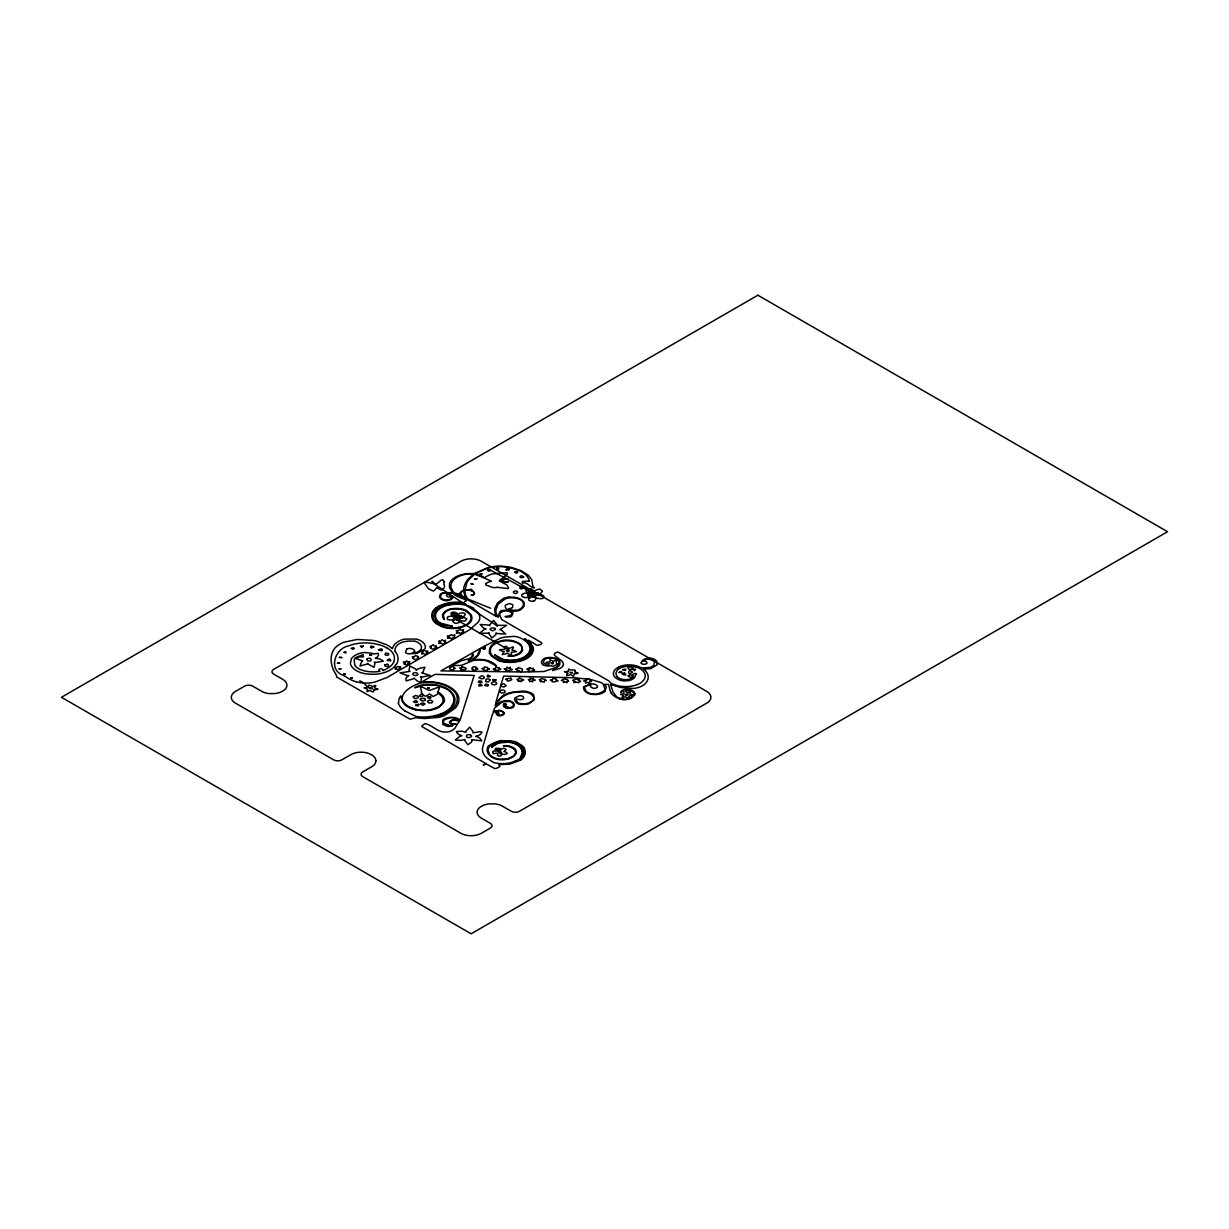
<?xml version="1.0" encoding="UTF-8"?>
<svg xmlns="http://www.w3.org/2000/svg" width="1229" height="1229" viewBox="0 0 1229 1229"><rect width="100%" height="100%" fill="white"/><g stroke="black" fill="none" stroke-linecap="round" stroke-linejoin="round"><path stroke-width="1.5" d="M460.168 719.687L474.179 675.412L434.882 674.368L421.486 682.156A30.433 17.575 0 0 1 441.18 683.447A32.015 18.481 0 0 1 457.925 694.984A28.866 16.668 0 0 1 458.448 702.481M458.509 702.481L457.495 704.939A36.855 21.277 0 0 1 455.344 708.058L444.806 715.386A23.658 13.657 0 0 1 438.692 717.398L424.865 718.489M522.678 650.433L521.311 645.348A13.058 7.543 0 0 0 518.853 643.059L513.63 640.923A17.652 10.185 0 0 0 503.552 640.232L496.101 642.291M533.54 699.808L533.616 697.012L530.928 693.74M437.739 692.065L439.46 688.086A3.457 1.997 0 0 0 439.076 687.564A6.483 3.748 0 0 0 437.278 687.656L429.182 690.498L422.668 687.272A7.604 4.394 0 0 0 420.671 687.011A5.638 3.257 0 0 0 420.518 687.579L421.624 691.958A5.193 2.996 0 0 1 421.301 692.864L423.068 694.677C419.903 693.033 417.63 697.55 422.53 696.52L422.837 695.061L426.14 696.275L429.551 693.924L433.238 696.551L437.309 694.216A11.46 6.606 0 0 0 438.031 692.741L442.363 696.874M421.486 649.219L417.338 652.322L412.376 652.937L414.572 651.447A2.105 1.214 0 0 0 414.634 650.955L414.572 650.786A5.008 2.888 0 0 0 406.968 648.866M406.86 648.774L405.462 652.2A3.334 1.92 0 0 0 406.384 653.121L406.599 653.244A5.822 3.364 0 0 0 408.474 653.828L416.938 653.321L424.389 649.48A11.921 6.882 0 0 0 425.372 646.254L424.189 643.581A15.654 9.033 0 0 0 416.293 639.034L404.049 639.141A20.54 11.86 0 0 0 392.497 648.589M604.883 691.22L606.235 687.364A13.98 8.065 0 0 0 604.699 684.384L608.585 684.369L610.168 690.744A50.589 29.204 0 0 0 611.166 692.833M436.003 609.277L443.869 604.868M498.221 660.403L491.661 656.271L489.342 653.137L490.509 652.153A17.114 9.878 0 0 1 501.678 641.277A15.7 9.064 0 0 1 519.882 644.703M451.012 710.393L440.351 715.785A22.429 12.951 0 0 1 434.283 717.075M436.28 607.679L438.661 606.174M507.562 649.895L506.179 650.848L507.884 651.554A1.951 1.121 0 0 0 508.698 651.6L509.221 650.141L453.163 617.772M583.898 686.673L590.55 683.938M520.405 760.244L509.666 764.177L498.575 764.607L499.957 766.266A10.723 6.191 0 0 1 499.251 766.973L496.347 768.432A2.98 1.721 0 0 1 494.473 768.432L486.361 763.977L483.181 764.914L486.254 763.793L422.085 726.708A2.596 1.506 0 0 1 421.916 725.847L424.973 723.635C432.224 724.818 437.555 732.684 445.758 732.023A7.958 4.593 0 0 0 449.86 731.47A18.435 10.646 0 0 0 454.93 728.244L459.185 721.346L455.114 720.102L451.826 720.624A2.581 1.49 0 0 0 450.92 721.269L450.92 722.929A7.297 4.209 0 0 0 451.611 723.835L456.036 723.958A3.011 1.736 0 0 1 455.16 724.342L451.919 724.618L449.783 723.051A3.472 2.012 0 0 1 449.491 722.406A4.716 2.719 0 0 1 451.012 720.593L451.442 720.363A5.884 3.395 0 0 1 453.593 719.748L454.177 719.687A4.855 2.811 0 0 1 456.527 719.81L459.646 720.931A6.575 3.795 0 0 0 458.279 719.411L454.346 717.997A10.278 5.93 0 0 0 449.522 717.859L444.237 719.856A5.024 2.904 0 0 0 443.715 720.747C441.411 725.141 451.197 724.127 447.986 725.586L452.856 725.54A8.542 4.931 0 0 1 447.54 726.462L442.824 724.419L442.824 720.086A6.237 3.595 0 0 1 443.73 719.211A10.431 6.022 0 0 1 459.846 719.825M499.542 702.45L496.823 704.171A20.371 11.768 0 0 0 495.241 705.63L496.07 703.311A2.489 1.444 0 0 1 496.823 702.896L495.702 703.049L500.879 685.229L501.647 686.535L504.013 686.934L506.225 685.767L504.028 683.938A1.905 1.106 0 0 0 503.276 683.908L500.94 684.753L503.66 676.073L575.602 677.809L590.12 679.422L586.187 679.176L586.571 680.298L583.729 680.866L585.818 681.481L585.45 683.124L587.431 682.31L589.137 683.462L589.643 681.911L591.487 681.465A2.458 1.413 0 0 0 590.949 681.004L590.089 680.666L590.703 679.468L601.273 682.663A12.689 7.328 0 0 1 603.101 683.892L604.868 688.686A9.571 5.53 0 0 1 603.209 691.451L597.617 693.955A7.82 4.517 0 0 1 594.944 694.247L590.442 693.571A11.399 6.575 0 0 1 586.049 691.144L584.712 688.194A7.681 4.44 0 0 1 585.327 686.658A4.209 2.427 0 0 1 586.049 686.074L590.765 684.768L590.504 686.811L593.346 688.348A3.779 2.181 0 0 0 595.681 688.086L595.942 688.01A5.177 2.98 0 0 0 597.079 687.426L597.463 687.149A5.131 2.965 0 0 0 590.627 684.061M515.105 761.074L518.761 759.491A3.241 1.874 0 0 1 519.806 759.384L519.637 759.245A2.642 1.521 0 0 0 520.435 759L523.247 755.866L524.184 752.056A25.917 14.963 0 0 0 523.493 748.768L516.871 743.007A12.997 7.512 0 0 0 514.444 742.178M512.063 706.967L511.172 707.305A4.44 2.566 0 0 1 509.282 707.566L504.09 705.492L506.44 704.693L506.056 703.802A2.304 1.337 0 0 0 505.15 703.51L503.414 703.91L503.537 706.598L506.548 708.38L511.848 707.996A5.945 3.441 0 0 0 513.768 706.552L514.26 705.093A8.204 4.732 0 0 0 512.631 702.251L510.312 701.083A5.899 3.41 0 0 0 507.746 700.699M523.769 593.576A5.454 3.149 0 0 1 525.428 593.161L531.635 593.93L532.633 594.283L530.114 594.974L532.28 595.374A1.659 0.952 0 0 0 532.879 595.282L533.278 595.143M424.696 700.407L423.99 700.776A1.797 1.045 0 0 1 423.16 700.96L421.87 700.807A3.195 1.843 0 0 1 420.41 699.946L420.18 699.439A2.028 1.168 0 0 1 420.426 698.794L424.65 698.333A3.026 1.751 0 0 1 425.372 699.04L425.403 699.823A1.874 1.075 0 0 1 424.973 700.253M434.283 717.075L444.898 712.866A30.541 17.636 0 0 0 454.131 703.91A28.513 16.469 0 0 0 452.641 693.433L449.814 690.498A26.439 15.27 0 0 0 429.766 684.338L427.431 684.323A22.183 12.812 0 0 0 421.67 684.952L418.782 685.767A15.178 8.757 0 0 0 414.741 687.779L423.314 685.336L434.359 685.091A23.597 13.627 0 0 1 437.539 685.674L446.05 688.639A27.407 15.823 0 0 1 452.011 705.446M533.647 601.104L532.956 601.258A3.395 1.951 0 0 1 531.281 601.273L528.777 600.259L528.332 597.171L529.868 598.231L532.725 595.374A12.428 7.174 0 0 1 529.791 597.017C534.016 590.826 528.009 599.583 523.877 597.263A2.397 1.383 0 0 1 523.185 596.987A2.965 1.705 0 0 1 522.002 596.203L521.757 595.712A3.702 2.135 0 0 1 521.926 594.682L522.617 594.006A2.934 1.69 0 0 1 523.769 593.576M529.484 581.01L522.171 581.486L522.417 583.16C527.917 581.501 529.346 587.646 534.538 587.861L532.864 586.494L531.788 579.719L528.332 575.249L521.357 570.824L511.648 567.475M449.246 604.76L448.155 605.021A21.769 12.567 0 0 0 436.341 612.257M521.741 586.448L519.975 586.832L520.036 588.522L521.726 589.014L523.861 587.754L521.741 586.448L533.079 591.963M489.449 569.565C483.535 569.411 492.276 573.221 489.449 569.565L535.398 594.406M451.98 603.777L465.683 604.053M465.868 573.666L474.286 573.528L488.574 567.445A29.696 17.145 0 0 1 511.541 567.614M465.776 574.189L473.549 573.958L467.803 579.381A49.083 28.344 0 0 0 463.533 590.412A6.575 3.795 0 0 0 462.227 590.919L459.938 592.885A10.4 6.007 0 0 0 459.369 594.36L454.3 592.824L451.857 589.997M643.689 669.098L650.74 668.653L656.993 664.935A8.265 4.778 0 0 0 657.377 664.152M489.342 653.137L490.847 653.213A14.21 8.204 0 0 0 492.015 655.41L497.653 659.435A25.241 14.579 0 0 0 500.095 660.434M641.891 667.992L650.156 667.424A6.191 3.579 0 0 0 651.677 666.686L652.107 666.456A9.171 5.285 0 0 0 653.889 665.012L654.519 662.247A5.715 3.303 0 0 0 654.105 661.586A5.623 3.241 0 0 0 653.152 660.634L651.723 659.912A7.236 4.179 0 0 0 648.743 659.251L646.838 659.251A5.73 3.303 0 0 0 645.609 659.451L642.521 661.141A5.377 3.103 0 0 1 643.597 661.048L645.901 661.371A2.274 1.306 0 0 1 646.546 661.801L646.961 663.184A2.012 1.168 0 0 1 646.638 663.614L645.056 664.213A3.887 2.243 0 0 1 642.997 664.198L641.753 663.783A2.397 1.383 0 0 1 641.139 663.214L641.016 662.846M369.837 687.733L372.233 687.887L372.218 688.824C368.085 689.5 364.475 681.818 359.698 680.866M565.816 679.238C567.137 679.176 570.594 681.726 566.968 681.358L566.984 682.802L565.14 681.68L563.45 682.556L563.727 681.05L561.407 680.374L564.295 678.823A3.334 1.92 0 0 0 565.816 679.238M415.632 709.84L417.906 710.224M509.451 746.51L503.383 745.819A9.694 5.592 0 0 1 510.158 746.387L512.385 747.217A13.488 7.789 0 0 1 515.258 749.122A13.043 7.528 0 0 1 509.252 758.57M497.299 587.308L508.253 588.599A5.07 2.934 0 0 0 508.545 587.769L507.055 585.158A11.384 6.575 0 0 0 506.148 584.497L499.343 581.01L500.879 580.779A9.095 5.254 0 0 0 508.376 581.993L508.222 581.901A2.012 1.152 0 0 0 507.362 581.686L505.518 581.809A8.081 4.67 0 0 1 503.951 581.547L499.88 580.011L500.495 579.228L502.692 580.165A2.304 1.337 0 0 1 503.444 579.642L508.191 579.043A3.871 2.228 0 0 0 507.07 578.844L501.616 579.105L507.408 574.143A5.484 3.165 0 0 0 507.131 572.729L492.614 573.866A3.626 2.089 0 0 0 491.431 574.158L485.532 576.862A5.223 3.026 0 0 0 484.825 578.275A17.36 10.016 0 0 0 475.116 573.82L486.269 568.551A26.977 15.578 0 0 1 494.396 566.922M356.302 681.757L358.668 682.341A20.601 11.891 0 0 0 367.133 683.094A22.23 12.828 0 0 0 375.275 681.957L386.966 677.502L469.678 629.755L478.219 622.151A23.228 13.411 0 0 0 479.525 619.201M378.593 644.518L380.929 645.24A25.84 14.917 0 0 1 387.104 648.159M455.821 594.206A5.73 3.303 0 0 1 460.921 596.71L455.821 594.191L490.678 608.247M484.779 578.152L474.486 574.25L468.756 579.781A55.889 32.261 0 0 0 466.851 582.869L465.069 589.981L470 589.536A3.195 1.843 0 0 0 470.953 589.121L471.936 589.613L470.815 590.273A5.93 3.426 0 0 1 474.286 594.375L473.165 591.472L470.277 590.319A9.555 5.515 0 0 1 467.942 590.166L464.992 590.319A40.265 23.243 0 0 0 465.622 595.128L468.249 600.136L496.547 616.589A40.434 23.351 0 0 1 495.302 613.978L494.626 609.676A25.363 14.64 0 0 1 494.888 608.063L497.515 602.963L502.999 598.707A12.152 7.021 0 0 1 509.405 597.002M484.825 578.275L491.446 581.256A10.462 6.037 0 0 0 489.019 581.885L485.67 583.575L485.732 584.943L492.522 587.447A7.681 4.44 0 0 0 497.315 587.339M494.043 762.779L487.345 758.416A25.179 14.533 0 0 1 483.412 753.515L483.089 752.762A29.465 17.006 0 0 1 482.889 746.571L492.214 715.001L493.443 712.313L497.253 710.746A7.113 4.117 0 0 1 499.189 710.669L502.231 711.33A3.764 2.166 0 0 1 503.091 711.96L503.613 712.789A2.781 1.613 0 0 1 503.552 713.757L501.954 714.848A5.945 3.441 0 0 1 500.372 715.278L496.424 713.327A4.455 2.566 0 0 0 496.67 714.571C498.498 716.661 502.538 716.154 504.12 713.895A2.719 1.567 0 0 0 504.213 713.388A3.748 2.166 0 0 0 504.151 712.697L500.111 710.239L493.259 711.483L494.811 707.889L501.202 702.65A11.983 6.913 0 0 1 504.351 701.513L510.112 701.467A6.913 3.994 0 0 1 511.679 702.251M466.436 610.613L471.168 614.746A19.91 11.491 0 0 1 471.106 621.183C465.1 628.48 454.146 629.617 445.405 627.727A18.589 10.738 0 0 1 442.747 627.005L436.863 624.132A25.456 14.702 0 0 1 434.129 621.813A25.502 14.717 0 0 1 432.838 611.289A21.538 12.428 0 0 1 436.28 607.679M539.746 589.259L542.327 590.826A4.639 2.673 0 0 1 542.312 591.426L540.376 593.684L534.63 593.668L534.2 591.917A4.808 2.781 0 0 0 533.97 590.888L530.974 588.691L526.795 589.275A3.518 2.028 0 0 0 526.027 590.504L526.396 591.671A2.55 1.475 0 0 0 526.98 592.194L532.311 593.361L528.547 591.149L529.945 590.596L534.139 593.914L534.784 590.78L536.397 589.951A6.806 3.933 0 0 1 539.746 589.244M457.511 616.482L454.684 613.793L456.958 614.101L454.761 613.21L452.595 613.747L455.898 615.975L451.75 615.529L450.935 613.179L452.595 612.18A4.194 2.427 0 0 1 455.268 612.411M491.247 756.818L492.399 757.54A14.564 8.403 0 0 0 498.313 759.553A16.207 9.356 0 0 0 509.359 758.692M434.421 584.082L497.146 625.868A6.729 3.887 0 0 1 498.759 625.315L506.655 625.346L499.85 629.617A6.928 3.994 0 0 1 501.54 630.124L505.657 634.072L497.561 633.549A6.498 3.748 0 0 1 495.994 632.889A7.942 4.593 0 0 1 495.779 634.732L491.83 637.959L488.865 633.688A6.375 3.672 0 0 1 489.111 632.597A7.712 4.455 0 0 1 487.437 633.165L479.341 633.334L484.349 629.432A9.233 5.331 0 0 1 486.1 628.879A5.392 3.119 0 0 1 483.765 628.265L480.14 624.455L488.328 625.023A6.99 4.025 0 0 1 489.91 625.699A6.898 3.979 0 0 1 489.849 624.578L493.612 620.399L496.992 624.624A8.234 4.747 0 0 1 496.931 625.715L497.146 625.868M404.679 710.854L416.185 716.507A28.037 16.177 0 0 0 424.466 716.983A31.831 18.374 0 0 0 446.573 710.976A27.545 15.9 0 0 0 452.318 705.523M494.719 654.658L502.477 659.128A12.075 6.975 0 0 0 507.131 660.142M472.996 608.109L477.881 612.58M511.126 612.257C514.628 616.343 504.412 616.374 505.073 616.451A3.072 1.782 0 0 0 506.671 617.05L509.62 616.943A8.127 4.701 0 0 0 511.479 616.436L513 613.517A5.899 3.41 0 0 0 512.693 612.488A9.064 5.239 0 0 0 503.107 610.414C497.038 609.707 499.804 621.69 497.1 615.452A41.801 24.134 0 0 1 495.702 610.951L497.991 604.284L505.38 598.846A11.537 6.652 0 0 1 513.353 597.862A13.642 7.881 0 0 1 518.607 598.861L519.391 599.153A9.555 5.515 0 0 1 522.217 601.089L522.494 601.411A12.06 6.959 0 0 1 521.726 607.74L521.081 608.355A9.924 5.73 0 0 1 519.299 609.384L518.961 609.615A4.332 2.504 0 0 1 517.793 610.122L513.031 610.321L508.514 608.923L512.017 607.863A7.374 4.255 0 0 0 512.708 607.003L512.8 605.037A3.042 1.751 0 0 0 511.71 604.222L509.851 603.746A2.473 1.429 0 0 0 508.76 603.746L505.565 605.16A8.265 4.762 0 0 0 505.273 607.049L506.302 608.801A5.853 3.38 0 0 0 509.313 610.198A9.479 5.469 0 0 0 509.989 610.429A9.893 5.715 0 0 0 513.768 611.12M344.012 675.581C328.143 671.034 334.165 648.897 348.145 646.055A30.049 17.344 0 0 1 378.486 644.626M617.127 676.534L616.543 675.627A13.427 7.758 0 0 1 616.159 672.248L617.511 669.943A10.431 6.022 0 0 1 618.448 669.144M402.559 701.989L401.284 698.133A16.929 9.771 0 0 1 401.33 696.812L400.808 695.814L399.21 698.441L398.473 703.019M522.325 751.303C521.833 755.943 517.424 762.456 522.678 755.067C525.213 747.57 516.349 742.777 510.112 742.162A17.175 9.909 0 0 0 500.188 742.393L494.212 744.636A12.597 7.266 0 0 0 491.523 747.416L497.33 743.699A10.047 5.792 0 0 1 499.404 742.9L507.469 742.193A20.632 11.921 0 0 1 509.897 742.424M424.727 667.393L423.037 671.971A7.789 4.501 0 0 1 421.762 672.816L430.365 675.535L422.346 676.949A9.033 5.223 0 0 1 420.364 676.795A5.822 3.364 0 0 1 421.547 678.085L420.733 682.295A14.272 8.25 0 0 1 417.445 681.127L413.943 678.07A6.068 3.503 0 0 1 413.005 678.976L406.077 680.881L405.923 678.393A10.016 5.776 0 0 1 406.845 676.964L408.827 675.52A7.697 4.44 0 0 1 406.891 675.412L399.993 672.877L409.979 671.387A5.838 3.38 0 0 1 409.088 670.45L409.825 665.995L415.801 669.068A7.604 4.394 0 0 1 416.401 670.112M517.993 570.056A25.932 14.978 0 0 1 529.223 581.025M494.35 566.769A30.664 17.713 0 0 1 517.655 570.317M509.451 597.202A12.981 7.497 0 0 1 524.261 603.055L524.107 606.112L520.942 609.645A8.265 4.778 0 0 1 513.783 611.074M501.186 612.303A5.945 3.441 0 0 1 510.987 612.303M501.063 612.242A7.973 4.593 0 0 0 499.604 614.684L501.693 619.508L541.728 642.782A3.595 2.074 0 0 1 541.774 643.504L541.574 643.75A5.607 3.241 0 0 1 540.453 644.595L538.087 645.256A2.873 1.659 0 0 1 536.366 645.01L528.7 640.232L533.202 647.222A22.014 12.72 0 0 1 532.91 651.708A21.968 12.674 0 0 1 519.375 661.386M519.283 661.263A23.336 13.473 0 0 1 498.052 660.557M519.252 660.587A20.954 12.106 0 0 1 500.003 660.557M519.406 660.756A21.692 12.52 0 0 0 531.589 651.401A23.597 13.627 0 0 0 524.645 638.757L529.315 643.735A25.256 14.579 0 0 1 530.774 648.543L530.513 650.633A20.417 11.783 0 0 1 528.209 654.596M528.024 654.535A19.234 11.107 0 0 1 507.915 660.48M507.915 660.511A16.008 9.248 0 0 1 494.795 654.627M507.162 660.05A18.281 10.554 0 0 0 524.307 656.824A20.309 11.722 0 0 0 529.284 645.64L528.639 644.349A23.597 13.627 0 0 0 518.423 637.252A10.016 5.792 0 0 0 514.413 636.361L505.027 637.037A28.421 16.407 0 0 0 500.326 638.235L483.596 646.562C487.467 646.3 484.426 651.846 482.275 648.251L481.86 647.56L440.919 670.865L519.867 671.956L519.36 670.542L517.102 671.495L517.348 670.051L515.627 669.129L517.962 668.745L518.054 667.378L519.713 668.13C522.494 668.853 523.877 669.39 520.712 672.079L544.063 671.495L555.954 667.439A13.319 7.697 0 0 0 559.087 663.768A7.589 4.378 0 0 0 558.857 661.817L558.258 660.925A9.525 5.5 0 0 0 551.867 658.068L550.776 657.961A7.604 4.394 0 0 0 547.458 658.206A5.1 2.95 0 0 0 544.954 659.19L543.448 661.463A10.815 6.237 0 0 0 543.464 662.877L547.996 665.457L549.286 663.875L545.922 662.462L549.916 661.878L549.977 659.558L553.127 661.34C559.41 658.16 553.618 664.182 558.381 664.013C553.618 665.227 555.508 667.009 550.254 665.719A6.99 4.04 0 0 1 547.182 665.964L544.816 665.565A5.131 2.965 0 0 1 542.972 664.612M542.957 664.628A6.053 3.487 0 0 1 541.497 662.523L541.482 662.293A9.002 5.193 0 0 1 543.556 659.082M543.51 659.051A8.818 5.085 0 0 1 545.184 658.099A10.247 5.915 0 0 1 553.296 657.807M553.311 657.776A9.54 5.5 0 0 1 557.474 659.343M557.49 659.328A7.989 4.609 0 0 1 559.902 662.216L559.886 664.09A13.196 7.62 0 0 1 558.98 665.903L552.574 670.558L559.84 668.438A9.54 5.5 0 0 0 563.343 665.181M563.251 665.166A9.479 5.469 0 0 0 563.235 663.414C562.39 658.621 547.504 654.519 557.92 652.046L608.048 680.42A4.286 2.473 0 0 1 608.785 680.82L611.274 683.601L618.617 685.997A24.964 14.41 0 0 0 625.899 686.565L627.128 686.55A19.91 11.491 0 0 0 637.482 684.538M637.452 684.522A15.654 9.033 0 0 0 641.292 682.448L643.489 680.359A20.232 11.675 0 0 0 645.256 676.227A18.481 10.662 0 0 0 642.183 670.097L639.725 668.468A12.766 7.374 0 0 0 636.745 667.178M618.387 669.114A14.302 8.265 0 0 1 636.576 667.347M628.034 679.499A9.356 5.408 0 0 1 617.081 676.549M628.08 679.576A9.31 5.377 0 0 0 633.381 676.611C630.308 671.864 640.048 673.446 635.193 675.059A7.789 4.501 0 0 1 631.983 679.407A8.557 4.947 0 0 1 628.664 680.62L624.762 680.912A11.983 6.928 0 0 1 620.906 680.42L620.184 680.236A15.578 9.002 0 0 1 613.916 675.95A14.763 8.526 0 0 1 619.124 666.901M619.017 666.825A16.622 9.602 0 0 1 641.569 668.146M641.4 662.846A8.265 4.778 0 0 1 650.033 658.099A8.572 4.947 0 0 1 657.039 664.106M643.566 669.16A22.829 13.181 0 0 1 645.363 683.508A16.807 9.694 0 0 1 636.315 688.025A15.117 8.726 0 0 1 633.549 688.424L620.753 687.518L610.629 684.599L612.979 691.988L616.42 696.551A13.734 7.927 0 0 0 619.308 698.072L624.393 699.178A8.388 4.839 0 0 0 627.512 699.009A9.294 5.362 0 0 0 633.519 692.48L633.15 692.219A11.015 6.36 0 0 0 631.168 691.205L626.944 690.452A3.702 2.135 0 0 0 625.192 690.836L627.143 692.757L630.6 691.743L629.816 694.108A9.294 5.362 0 0 1 633.212 695.414A14.502 8.373 0 0 1 629.002 695.937C630.339 700.545 624.67 694.938 623.625 697.519L622.012 697.289L623.549 695.414L620.522 694.416L624.102 693.433L623.487 690.775L620.691 692.603A4.993 2.888 0 0 1 621.121 691.251L623.241 689.807A7.42 4.286 0 0 1 624.532 689.408A8.004 4.624 0 0 1 634.825 693.724M634.947 693.724A7.804 4.501 0 0 1 634.809 694.938L631.23 698.302L625.945 699.716A10.907 6.299 0 0 1 619.723 698.948M619.769 698.886A20.432 11.798 0 0 1 611.059 692.849M605.144 691.312A11.875 6.852 0 0 1 590.55 694.047M590.519 694.108A11.737 6.775 0 0 1 583.714 686.658M499.588 702.481A11.798 6.806 0 0 1 507.746 700.622M511.479 702.373A6.037 3.487 0 0 1 512.247 707.044M515.243 761.166A20.816 12.013 0 0 1 494.181 762.594M514.337 742.285A18.112 10.462 0 0 0 494.58 742.731L489.311 746.541A19.495 11.261 0 0 0 488.021 750.074L489.618 754.575A13.796 7.958 0 0 0 502.738 759.215M515.289 753.592A13.227 7.635 0 0 1 502.738 759.184M509.313 746.664A11.537 6.652 0 0 1 515.519 753.623M491.339 756.772A17.805 10.278 0 0 1 488.236 746.525M488.22 746.525A24.995 14.425 0 0 1 490.263 744.651L500.787 740.549L513.86 741.287A25.118 14.502 0 0 1 517.409 742.608L522.986 746.249A15.931 9.202 0 0 1 524.553 748.522M524.322 748.569A22.491 12.981 0 0 1 520.528 760.305M424.865 718.489A51.879 29.957 0 0 1 415.894 717.69L410.839 719.026A2.289 1.321 0 0 1 409.825 719.073L336.531 676.949A11.86 6.852 0 0 0 336.347 675.09C331.169 667.562 328.696 656.824 334.288 648.804A28.881 16.668 0 0 1 343.582 642.306L357.04 639.464L373.278 640.417A44.782 25.855 0 0 1 377.457 641.4L386.352 644.672A31.048 17.928 0 0 1 392.328 648.574M414.834 641.139A12.182 7.036 0 0 1 421.117 649.173M414.649 641.354A17.037 9.832 0 0 0 405.247 641.523C400.562 642.152 394.601 645.502 394.878 650.863A3.948 2.289 0 0 0 395.308 651.431M395.139 651.478A29.419 16.991 0 0 1 396.399 664.459M396.076 664.397A25.194 14.548 0 0 1 377.595 674.045A28.881 16.668 0 0 1 363.246 673.338A21.385 12.351 0 0 1 350.373 663.552L351.386 658.652A19.326 11.153 0 0 1 357.332 654.274L358.223 653.92A16.591 9.571 0 0 1 364.153 652.461L372.034 653.275A6.959 4.01 0 0 1 373.539 653.997L378.286 653.336L378.424 655.057A9.386 5.423 0 0 1 376.934 657.346L375.306 658.391A9.156 5.285 0 0 1 380.544 659.374L382.327 660.357A7.405 4.271 0 0 1 383.248 661.294L375.982 662.37A6.867 3.964 0 0 1 374.23 662.185A6.222 3.595 0 0 1 374.953 663.122L374.062 667.378L368.393 664.259A7.359 4.24 0 0 1 367.809 663.23A5.699 3.288 0 0 1 366.856 664.121L359.974 666.041L361.587 661.663A7.712 4.455 0 0 1 362.739 660.833L355.734 658.56L358.315 657.192A10.815 6.237 0 0 1 363.477 656.9L363.001 654.565L355.273 657.838A21.308 12.305 0 0 0 354.182 659.942L354.828 665.365A13.765 7.942 0 0 0 355.657 666.364A16.115 9.31 0 0 0 360.082 669.436L364.537 670.926A23.628 13.642 0 0 0 379.915 671.341C375.874 669.098 383.771 667.362 382.741 670.65A28.052 16.192 0 0 0 391.037 665.749L391.621 665.15A24.042 13.888 0 0 0 393.864 661.955M387.243 648.082A24.78 14.302 0 0 1 393.572 661.909M356.226 681.818A34.996 20.202 0 0 1 344.135 675.535M477.774 612.61A19.879 11.476 0 0 1 479.648 619.216M449.384 604.991A22.629 13.058 0 0 1 473.165 608.017M436.433 612.272A19.172 11.061 0 0 0 440.259 623.088L452.441 626.16L444.867 625.5A19.387 11.184 0 0 1 434.974 614.131M434.605 614.101A21.339 12.321 0 0 1 452.042 603.977M443.93 604.945A23.535 13.58 0 0 1 465.699 604.023M436.034 609.292A18.404 10.631 0 0 0 432.946 613.839L433.637 619.6L440.95 625.684A13.258 7.651 0 0 0 442.563 626.237A19.065 11 0 0 0 458.709 627.435M470.369 620.537A16.853 9.74 0 0 1 458.617 627.266M466.098 611.443A15.654 9.033 0 0 1 470.461 620.553M466.344 611.289A17.037 9.832 0 0 0 459.369 609.062L453.163 608.847A13.196 7.62 0 0 0 443.362 615.176L444.345 619.524A12.398 7.159 0 0 1 449.445 609.354M449.415 609.323A15.946 9.202 0 0 1 466.559 610.536M438.799 606.266A25.456 14.687 0 0 1 464.101 602.84L464.178 602.394A4.163 2.397 0 0 1 465.146 601.288C471.675 600.336 454.177 596.956 453.363 593.284A14.087 8.127 0 0 0 441.58 593.745L440.412 596.941A5.116 2.95 0 0 0 441.057 597.985A5.807 3.349 0 0 0 447.494 599.906L447.863 599.936A4.409 2.55 0 0 0 450.459 598.907L450.705 598.753A2.105 1.214 0 0 0 451.12 598.262L450.336 596.08L449.445 596.802A2.35 1.352 0 0 1 448.139 597.11L446.25 595.527L447.371 594.467A4.102 2.366 0 0 1 448.6 594.544L452.472 596.188L452.502 598.277A8.511 4.916 0 0 1 451.043 599.491L448.063 600.566A5.469 3.165 0 0 1 445.989 600.658A5.73 3.303 0 0 1 443.469 600.29L440.873 598.892A8.495 4.901 0 0 1 439.552 596.28L440.182 594.544A5.853 3.38 0 0 1 441.779 593.361A7.297 4.209 0 0 1 443.577 592.701L452.595 592.685L449.522 587.692L449.491 583.591A21.769 12.567 0 0 1 465.914 573.774M533.048 595.328A6.544 3.779 0 0 1 533.785 601.181M452.195 589.935A20.862 12.044 0 0 1 465.822 574.296M489.787 652.998A20.77 11.983 0 0 1 495.809 642.106M522.371 650.402A12.06 6.959 0 0 1 507.9 656.04L511.832 655.887A10.416 6.007 0 0 0 514.721 655.318L518.423 653.751A13.78 7.958 0 0 0 521.972 649.327L521.664 646.684A10.324 5.961 0 0 0 519.959 644.672M455.191 612.518A5.024 2.904 0 0 1 457.603 616.497M473.011 659.758A26.685 15.409 0 0 0 478.45 654.857L478.88 654.166A22.844 13.181 0 0 0 480.14 649.127L477.221 655.671L470.922 660.28A6.176 3.564 0 0 1 468.188 660.741L473.257 655.856A7.082 4.086 0 0 0 472.812 653.874L471.306 657.392A5.362 3.088 0 0 1 470.231 658.068A6.268 3.61 0 0 1 469.278 658.606L461.489 660.68L451.581 665.657L461.351 665.396L472.581 660.741A15.531 8.956 0 0 1 484.61 660.465A19.787 11.414 0 0 1 487.329 661.125L496.547 666.087A18.819 10.861 0 0 0 473.15 659.988M533.355 699.762A10.462 6.037 0 0 1 518.961 703.218L518.423 703.111A4.716 2.719 0 0 1 517.363 702.435L516.257 698.871L520.205 699.685A3.994 2.304 0 0 0 521.618 699.501L522.187 699.378A2.473 1.429 0 0 0 523.185 698.825L523.585 698.072A4.194 2.427 0 0 0 523.001 696.628L521.833 695.952A2.612 1.506 0 0 0 520.466 695.752A3.748 2.166 0 0 0 519.191 695.814L515.043 697.78A11.844 6.836 0 0 0 514.797 700.084L515.596 701.851A8.419 4.855 0 0 0 519.252 704.217A16.868 9.74 0 0 0 528.793 703.879L534.354 699.731L533.494 694.6A14.702 8.48 0 0 0 530.175 692.572L527.425 691.65A11.998 6.928 0 0 0 522.709 691.082L512.508 692.111A21.431 12.367 0 0 0 503.782 695.245M530.974 693.694A14.164 8.173 0 0 0 522.97 691.942L514.337 692.434A20.248 11.691 0 0 0 506.701 694.6L503.122 696.52A26.884 15.516 0 0 0 499.681 699.439L497.192 701.682L502.139 696.305A31.508 18.189 0 0 1 503.829 695.276M416.324 670.082A11.261 6.498 0 0 1 424.727 667.424M450.843 710.316A33.045 19.08 0 0 0 455.575 693.018A33.029 19.065 0 0 0 445.589 685.736A27.499 15.869 0 0 0 420.687 683.017C408.827 686.212 392.481 698.272 409.795 707.167A13.458 7.773 0 0 0 412.207 708.119M404.787 710.792A26.961 15.562 0 0 1 398.288 703.049M415.617 709.855A22.107 12.766 0 0 1 402.697 701.974M437.002 708.227A19.572 11.291 0 0 1 417.968 710.101M436.94 708.181A24.104 13.918 0 0 0 439.137 707.028L444.053 702.143A14.425 8.326 0 0 0 444.452 700.422A19.91 11.491 0 0 0 443.147 696.336L440.658 693.755A15.347 8.864 0 0 0 437.739 692.065M442.179 696.92A17.897 10.324 0 0 1 438.814 706.813L431.133 709.532A21.769 12.567 0 0 1 412.191 708.134M509.958 742.316A17.513 10.109 0 0 1 521.972 751.318M470.292 734.927A2.627 1.521 0 0 0 466.467 735.265L466.452 736.862A2.765 1.598 0 0 0 469.463 737.492A2.765 1.598 0 0 0 471.49 736.079A2.765 1.598 0 0 0 470.477 734.957M353.952 648.451L352.877 649.358L351.141 648.359A5.961 3.441 0 0 1 353.553 647.76L353.952 648.451M487.514 667.562L487.836 668.561A1.582 0.922 0 0 0 488.359 668.853L489.511 669.037L487.083 669.498L486.991 670.696L485.009 670.143A1.966 1.137 0 0 0 484.088 670.204L481.906 668.515L484.211 668.192L484.38 666.886L487.514 667.562M500.357 750.919L500.403 751.318A2.35 1.352 0 0 0 500.848 751.902L499.082 752.578L498.667 751.103L493.904 751.042A3.364 1.951 0 0 0 492.89 751.411L492.875 753.408A6.775 3.917 0 0 0 494.35 753.592C502.169 751.503 493.321 756.588 500.51 756.019A3.656 2.12 0 0 0 501.14 755.466L501.294 752.885L499.466 753.515L501.432 752.517L502.323 754.391L505.104 754.36A3.672 2.12 0 0 0 506.532 753.869L507.193 753.362L505.964 752.133L503.951 751.503L506.133 749.429L503.905 748.184L501.079 749.029L500.357 750.919M432.593 701.575L432.362 702.205A2.842 1.644 0 0 1 431.149 702.973L428.721 702.896L427.415 701.344A3.917 2.258 0 0 1 428.153 700.714L429.92 700.177A1.813 1.045 0 0 1 431.041 700.33L432.193 700.96A1.828 1.06 0 0 1 432.547 701.406L432.593 701.575M490.187 679.729L488.543 681.911L485.639 681.649L485.962 679.314A2.197 1.26 0 0 1 486.838 679.007L488.497 679.022A3.349 1.936 0 0 1 489.726 679.422L490.187 679.729M504.535 647.437L505.027 649.189L499.558 649.772A9.233 5.331 0 0 0 502.292 651.124L504.274 651.616A5.53 3.195 0 0 0 503.613 652.107L502.246 654.611L506.102 653.72A4.655 2.688 0 0 0 507.055 653.121L511.832 655.887L511.172 652.353L516.441 651.57L513.845 650.418A6.253 3.61 0 0 0 511.925 650.11L513.415 647.529A3.779 2.181 0 0 0 513.138 646.9L508.791 648.497L506.855 646.731A4.517 2.612 0 0 0 505.411 646.239L504.535 647.437M490.079 676.273C486.285 679.391 486.315 672.586 490.079 676.273M628.127 675.981L630.769 677.502L632.382 676.549L632.152 675.182L629.985 674.644L628.173 675.873M510.312 667.408L510.25 668.945L512.309 669.605L509.789 670.128L509.497 671.433L507.838 670.297L505.826 671.188L506.456 669.713L504.136 668.837L506.701 668.622L506.978 667.101L508.698 668.299L510.312 667.408M417.322 701.728L415.755 702.665L413.436 701.851L415.894 700.422L417.322 701.728M344.151 652.322C346.855 654.796 346.701 650.11 344.151 652.322M430.488 648.297L433.776 649.404L434.636 648.113L437.017 647.791L435.634 647.007C438.415 644.503 433.054 647.253 433.284 644.779L429.72 646.777L431.333 647.268L430.488 648.297M551.283 662.83L551.299 663.214A1.843 1.06 0 0 0 551.683 663.691L552.804 663.906A1.582 0.906 0 0 0 553.142 663.66L553.388 662.523L551.283 662.83M500.126 691.497L500.403 692.173A2.12 1.229 0 0 0 501.447 692.849L502.2 692.987A2.873 1.659 0 0 0 503.368 692.941L504.09 692.757A2.151 1.244 0 0 0 505.104 691.927C505.319 689.561 500.817 689.331 500.126 691.497M632.198 672.294C626.56 676.872 628.403 666.825 632.198 672.294M471.137 583.883L473.011 584.205L471.137 583.883M496.608 683.339L496.239 684.169A1.997 1.152 0 0 1 495.364 684.599A2.151 1.244 0 0 1 494.258 684.814L492.798 684.584A3.057 1.767 0 0 1 491.953 684.123L491.477 683.524A2.197 1.26 0 0 1 491.539 682.863L493.443 681.834A2.166 1.244 0 0 1 494.381 681.757L494.626 681.772A2.304 1.337 0 0 1 495.364 681.972L496.163 682.464A3.241 1.874 0 0 1 496.562 683.109L496.608 683.339M460.522 594.206L465.929 598.969L463.441 590.642A6.544 3.779 0 0 0 461.612 591.825L460.522 594.206M444.222 582.085L443.823 584.62A5.162 2.98 0 0 1 444.652 586.003L443.93 588.169A10.047 5.807 0 0 1 442.548 589.459L441.687 589.981A5.438 3.149 0 0 1 440.535 589.72L436.848 587.631L433.929 590.888A3.119 1.797 0 0 1 432.716 590.826L428.89 588.998A2.135 1.229 0 0 1 428.368 588.66L425.603 584.774A12.966 7.482 0 0 1 424.358 582.5A6.007 3.457 0 0 1 425.726 582.316L429.29 582.623A10.708 6.176 0 0 1 431.302 583.237L433.837 583.683L431.947 581.271L435.865 584.42L441.057 580.288A8.342 4.808 0 0 1 442.962 579.75L444.222 582.085M478.465 682.172L481.952 682.74L481.491 681.066L478.864 681.035L478.465 682.172M488.343 684.783L488.036 685.674A2.105 1.214 0 0 1 487.406 686.105L484.472 685.383L486.085 683.954L488.343 684.783M384.815 664.981L385.199 666.333L387.273 666.517A1.675 0.968 0 0 0 388.134 666.164L388.518 665.381A2.75 1.582 0 0 0 388.226 664.735L388.041 664.551A2.473 1.429 0 0 0 387.135 664.075L384.815 664.981M375.89 760.72L375.644 762.456A14.087 8.127 0 0 1 371.772 766.696L362.755 771.904A5.792 3.349 0 0 0 362.755 776.636L460.875 833.277A14.487 8.357 0 0 0 481.353 833.277L490.371 828.069A5.792 3.349 0 0 0 490.371 823.353L481.353 818.145A14.487 8.357 0 0 1 481.353 806.316A15.501 8.941 0 0 1 488.85 803.92L494.918 803.843A14.087 8.127 0 0 1 502.262 806.07L511.264 811.278A5.792 3.349 0 0 0 519.452 811.278L706.675 703.188A14.487 8.357 0 0 0 706.675 691.374L481.353 561.284A14.487 8.357 0 0 0 460.875 561.284L273.652 669.375A5.792 3.349 0 0 0 273.652 674.106L282.67 679.299A14.487 8.357 0 0 1 282.67 691.128A15.501 8.941 0 0 1 275.173 693.54L269.12 693.602A14.087 8.127 0 0 1 261.777 691.374L252.759 686.166A5.792 3.349 0 0 0 244.571 686.166L235.553 691.374A14.487 8.357 0 0 0 235.553 703.188L333.673 759.845A5.792 3.349 0 0 0 341.862 759.845L350.88 754.637A14.487 8.357 0 0 1 371.358 754.637A15.501 8.941 0 0 1 375.521 758.969L375.89 760.72M418.766 704.34L418.49 705.83L415.679 705.554A2.381 1.383 0 0 1 415.801 704.832L418.766 704.34M482.72 647.33L483.719 648.436L484.779 647.714A1.874 1.075 0 0 0 484.364 647.13L482.72 647.33M464.885 667.731L466.298 668.745L463.963 670.312L463.256 669.421L460.844 669.866L461.551 668.637L459.707 668.084L461.766 667.731L461.766 666.686L464.915 667.624M533.432 678.254L533.325 679.791L535.245 680.098L532.987 680.636L532.556 681.926L531.158 680.912L529.684 681.68L529.269 680.236A3.334 1.92 0 0 0 528.332 679.514L530.329 679.376L530.191 677.932L531.957 679.069L533.432 678.254M429.182 688.04L427.846 687.963L429.182 688.04M459.569 620.814L458.939 622.412A3.011 1.736 0 0 1 457.879 623.026L455.944 623.333A2.535 1.459 0 0 1 454.73 623.134L453.071 621.782A5.5 3.18 0 0 1 452.856 620.814L457.664 618.325L458.417 619.139L456.543 619.631L459.861 619.508A3.779 2.181 0 0 1 460.107 620.445A3.917 2.258 0 0 0 460.89 620.737L464.839 621.121L466.836 619.139A4.179 2.412 0 0 0 466.206 618.51L462.688 616.774A1.982 1.137 0 0 0 463.656 616.574L465.1 614.715A9.663 5.577 0 0 0 465.146 613.916L464.424 613.332A4.04 2.335 0 0 0 459.585 613.44C455.206 617.05 463.563 616.482 457.634 617.357C470.999 619.708 454.93 614.976 459.569 620.814M413.313 696.782L413.558 697.673A1.751 1.014 0 0 0 414.173 698.057L415.079 698.318A1.89 1.091 0 0 0 416.063 698.425L418.459 697.657L418.413 696.244L415.31 695.506L413.313 696.782M363.308 646.162L361.772 647.422L360.45 646.07L363.308 646.162M575.203 679.391L572.683 680.344L574.895 681.542L573.759 682.571A20.371 11.768 0 0 0 576.754 682.064L578.413 682.74L580.595 681.112L578.275 680.405L579.427 679.729L578.475 679.022L575.203 679.391M368.454 685.89L368.362 687.088L364.045 687.917L367.609 689.116L366.856 691.451A2.904 1.675 0 0 0 367.901 691.359C370.19 688.47 373.124 694.416 373.923 690.637A2.827 1.628 0 0 0 373.631 689.991L373.462 689.822A20.693 11.952 0 0 0 377.948 689.285L374.292 687.871L375.905 685.552A4.839 2.796 0 0 0 374.2 685.69C372.157 688.301 368.977 683.201 368.454 685.89M417.737 674.368C416.938 677.271 409.626 674.414 414.112 672.739A1.859 1.075 0 0 1 414.956 672.601L416.354 672.77A2.181 1.26 0 0 1 417.123 673.108L417.737 674.368M413.205 658.529L415.54 659.743L418.72 658.176L417.414 657.5L418.551 656.655L415.294 655.456L414.557 656.778L412.329 656.9A3.226 1.859 0 0 1 413.067 657.684L413.205 658.529M517.624 572.146L516.549 573.221L514.628 572.192A2.965 1.721 0 0 1 514.951 571.669L517.624 572.146M390.668 660.68L387.719 660.557A2.089 1.214 0 0 1 387.196 660.142L389.685 658.836L390.668 660.68M632.797 669.436L634.394 670.681L635.639 669.498A2.089 1.214 0 0 0 635.178 669.144L632.827 669.344M495.395 629.432L492.675 630.846A33.291 19.218 0 0 1 490.018 629.509L490.709 628.572A3.472 1.997 0 0 1 491.907 627.958L494.703 628.096A3.072 1.782 0 0 1 495.164 628.557L495.395 629.432M460.168 615.76L461.52 616.052L460.168 615.76M498.144 670.681L496.931 670.358A19.526 11.276 0 0 1 494.273 670.435L495.564 669.498L493.275 668.991L495.149 668.622L495.733 667.117L497.53 667.746A3.733 2.151 0 0 1 499.373 667.685L498.452 668.684L500.879 669.237L498.528 670.097A2.105 1.214 0 0 0 498.206 670.512L498.144 670.681M339.711 663.092L337.514 663.153L339.711 663.092M475.777 669.237L475.638 670.496L474.809 670.158A3.933 2.274 0 0 0 473.442 669.928C472.535 670.757 470.815 666.917 472.827 668.115L473.196 666.794L475.777 666.994L476.883 667.639L475.884 668.207L477.943 668.96L475.777 669.237M471.967 739.674L471.69 741.87L467.972 744.774L464.777 740.565A6.544 3.779 0 0 1 464.992 739.474A11.507 6.652 0 0 1 455.344 739.95L460.092 736.186A6.76 3.902 0 0 1 461.858 735.741A11.353 6.56 0 0 1 458.309 733.99L456.911 732.53A8.265 4.778 0 0 1 456.512 731.532L461.305 731.209A10.109 5.838 0 0 1 464.301 731.839L465.806 732.438A8.511 4.916 0 0 1 465.852 731.316L469.693 727.153L472.842 731.316A11.967 6.913 0 0 1 472.996 732.853L479.279 731.793A11.307 6.529 0 0 1 482.075 732.085L480.693 734.066A10.8 6.237 0 0 1 477.973 735.679L475.7 736.371A7.451 4.301 0 0 1 478.235 737.216L479.54 738.045A10.508 6.068 0 0 1 480.892 739.535L481.722 740.841L471.967 739.674M513.445 591.932L514.06 593.054A4.87 2.811 0 0 0 514.874 593.576L516.057 593.392A2.95 1.705 0 0 0 517.286 592.793C518.961 591.226 514.828 590.381 513.799 591.487A1.567 0.906 0 0 0 513.445 591.932M369.714 654.75L369.729 655.057A1.813 1.045 0 0 0 370.037 655.441L371.68 654.996L369.714 654.75M480.262 573.789L480.401 574.312A2.781 1.613 0 0 0 480.8 574.696L482.214 573.835L480.262 573.789M619.155 672.401L622.151 672.801L621.091 671.372L619.155 672.401M492.768 679.576L492.768 679.867A2.566 1.475 0 0 0 493.09 680.451L496.117 680.251A2.243 1.29 0 0 0 496.224 679.775L492.768 679.576M456.297 617.726L456.113 618.356A3.533 2.043 0 0 1 455.298 619.155L451.673 620A8.065 4.655 0 0 1 449.568 619.908L447.694 619.524A6.683 3.856 0 0 1 447.31 617.941L447.602 616.989A6.867 3.964 0 0 1 451.166 616.221C463.056 615.729 447.602 621.183 456.297 617.726M382.327 649.573L381.82 650.755L379.577 650.325A6.253 3.61 0 0 1 378.455 649.803L380.729 648.927A1.936 1.121 0 0 1 381.42 648.927L382.327 649.573M471.306 595.159L473.057 595.251L471.306 595.159M476.867 578.798L474.578 578.782L476.867 578.798M484.134 677.578L484.011 677.978A1.874 1.075 0 0 1 483.32 678.5L482.275 678.792A1.936 1.121 0 0 1 481.445 678.792L478.911 677.763L481.461 675.827A1.859 1.075 0 0 1 482.382 675.889L483.32 676.288A3.334 1.92 0 0 1 484.118 677.302L484.134 677.578M552.236 680.758C551.038 682.218 555.938 682.172 555.831 681.219L558.027 680.728L556.122 679.914A3.702 2.135 0 0 0 556.261 678.976L552.82 678.331L552.589 679.791L550.315 680.113L552.236 680.758M539.132 595.282L536.781 595.097A5.07 2.919 0 0 0 534.415 595.266L536.873 598.293L541.083 598.707A3.672 2.12 0 0 0 542.05 598.554A2.059 1.183 0 0 0 542.865 598.323L543.848 597.294A4.578 2.642 0 0 0 543.894 596.418L543.832 596.249A6.99 4.04 0 0 0 537.15 594.099L536.044 594.698L539.132 595.282M519.36 677.978L518.961 678.807A2.074 1.198 0 0 1 518.162 679.253L516.917 679.437L518.884 680.251L517.839 680.989L521.142 681.573L522.095 681.004L521.204 680.482L523.784 680.021L519.36 677.978M567.015 674.245L566.769 675.627A10.477 6.037 0 0 0 570.44 674.521L573.544 676.303A15.593 9.002 0 0 0 573.974 673.83A8.219 4.747 0 0 0 578.106 673.154A11.967 6.913 0 0 0 574.619 671.894C577.446 667.885 570.533 671.618 568.919 668.991A7.113 4.102 0 0 0 568.566 671.311L564.326 671.802L568.044 673.154L567.015 674.245M422.177 652.691L421.931 654.089L423.513 653.29L424.788 654.673L427.999 652.753L426.325 652.276L427.953 651.232L426.97 651.063A2.55 1.475 0 0 0 426.002 651.109L423.913 650.295L422.177 652.691M450.889 666.732L450.859 666.871A1.644 0.952 0 0 1 450.521 667.316L449.322 668.115A1.767 1.014 0 0 1 449.783 668.376L450.244 669.636L452.994 669.744L455.237 668.253L453.624 668.038L453.486 666.564L450.889 666.732M510.772 678.162L511.848 679.745L511.095 679.99A3.103 1.797 0 0 0 510.281 680.543L507.224 681.05L507.193 679.652L505.565 679.376L508.821 678.347A2.012 1.168 0 0 0 509.774 678.393L510.772 678.162M527.809 595.066L529.607 595.128L527.856 595.005M500.464 749.629L496.793 749.705L499.834 750.796L495.256 749.506A3.349 1.936 0 0 1 495.809 748.277L499.604 748.415L500.464 749.629M427.8 697.457C429.735 700.591 433.422 695.737 428.583 696.705A2.489 1.444 0 0 0 428.03 697.104L427.8 697.457M544.739 679.453L546.26 680.436L544.585 680.62L544.155 682.203L542.05 681.588A6.222 3.595 0 0 1 540.115 681.573L541.344 680.666L539.285 679.791L541.881 678.562A2.581 1.49 0 0 0 542.726 678.838L544.785 679.33M622.535 669.682L625.146 670.527A2.289 1.321 0 0 0 625.669 670.005L625.761 669.805A2.089 1.214 0 0 0 625.607 669.16L622.611 669.544M370.59 647.284L371.035 647.852A1.613 0.937 0 0 0 371.772 647.852L374.046 646.884A14.748 8.511 0 0 0 370.989 646.008L370.59 647.284M345.38 673.938L343.598 674.03L345.38 673.938M366.933 659.266L367.01 660.004A3.364 1.951 0 0 0 367.87 660.833C373.078 662.354 371.435 656.455 367.548 658.621A2.043 1.183 0 0 0 367.01 659.082L366.933 659.266M506.118 569.857L508.683 570.087L509.344 569.211L507.7 568.197A3.917 2.258 0 0 0 506.747 568.827L506.118 569.857M459.769 628.956L459.416 629.74A2.996 1.736 0 0 1 458.647 630.293L456.22 630.846L458.002 631.967L456.266 633.15L459.354 632.735L460.307 634.118L461.582 632.597L464.239 632.305L462.642 631.337L463.64 629.663L461.367 630.323L459.769 628.956M445.39 640.724L444.468 641.937L446.142 642.414L442.717 644.38L441.441 643.197A7.128 4.117 0 0 1 438.661 643.351L440.335 642.214L438.645 641.169L441.103 640.939L441.979 639.648L443.608 640.97L445.297 640.248A2.028 1.168 0 0 1 445.39 640.724M398.135 669.697L396.368 669.237A2.412 1.398 0 0 0 395.246 669.221L396.184 668.269L394.847 667.746L396.721 667.117A2.535 1.459 0 0 0 397.274 666.579L400.685 666.994L399.394 667.9L400.669 668.468L398.78 668.991A2.166 1.26 0 0 0 398.273 669.421L398.135 669.697M340.879 668.868L339.143 668.929L340.879 668.868M352.354 678.07L350.618 678.085L352.354 678.07M532.848 597.094L533.878 597.448A1.997 1.152 0 0 0 534.292 597.202L533.355 596.603A1.905 1.091 0 0 0 532.987 596.895L532.894 596.987M341.785 657.546L339.373 657.377L341.785 657.546M523.677 576.877L521.695 577.722A2.212 1.275 0 0 1 520.758 577.492L520.497 577.353A1.936 1.121 0 0 1 519.944 576.585L521.48 575.602L523.677 576.877M537.949 592.87L536.428 592.87L537.949 592.87M533.232 668.806C532.218 670.343 536.689 669.621 533.555 670.312A4.271 2.458 0 0 0 532.049 671.264L528.132 671.495L528.808 670.297L526.826 669.098L529.638 668.899L528.716 668.269L529.868 667.501L531.281 668.668L533.171 668.146A2.857 1.644 0 0 1 533.232 668.806M572.361 672.785L570.133 672.77A1.598 0.922 0 0 1 570.195 672.371L572.284 672.371A1.552 0.891 0 0 1 572.361 672.785M496.793 568.32L496.746 568.459A1.813 1.045 0 0 0 496.777 568.889C499.542 571.485 499.635 565.801 496.793 568.32M454.669 634.978L454.515 637.267A4.916 2.842 0 0 0 452.211 638.312L451.442 639.203L450.413 637.836A2.504 1.444 0 0 1 449.737 638.081L447.371 638.22L449.246 637.068L447.387 635.946C449.906 637.544 450.843 632.628 452.38 635.593L454.669 634.978M385.691 653.29C382.603 655.472 390.346 656.639 388.395 653.459L385.691 653.29M407.92 663.476L406.922 664.935L403.849 663.906L405.124 663.138L403.312 662.124L405.708 662.001L406.676 660.772L407.122 661.724L409.81 661.709L408.596 662.554L409.672 663.23L407.92 663.476M632.72 667.823L631.767 669.175L629.494 669.39A2.642 1.521 0 0 1 628.695 668.991L627.804 667.516L630.078 666.84A2.566 1.475 0 0 1 631.399 667.024L632.72 667.823M420.794 703.756L422.853 705.338L425.065 703.94L423.452 703.111A2.105 1.214 0 0 0 422.192 703.111L420.794 703.756M480.063 684.276L478.711 685.075L479.08 686.059L482.244 685.505L480.063 684.276M498.006 711.422L495.917 712.666L498.928 713.219L498.006 711.422M757.878 295.206L61.45 697.289L471.122 933.794L1167.55 531.711L757.878 295.206M624.317 672.985L622.32 674.03A3.134 1.813 0 0 0 623.303 674.66L625.607 675.09A3.779 2.181 0 0 0 625.469 673.938L624.317 672.985M627.804 694.016L627.082 694.155A23.305 13.458 0 0 0 624.977 694.646L627.051 695.46A5.838 3.364 0 0 0 627.804 694.016"/></g></svg>
